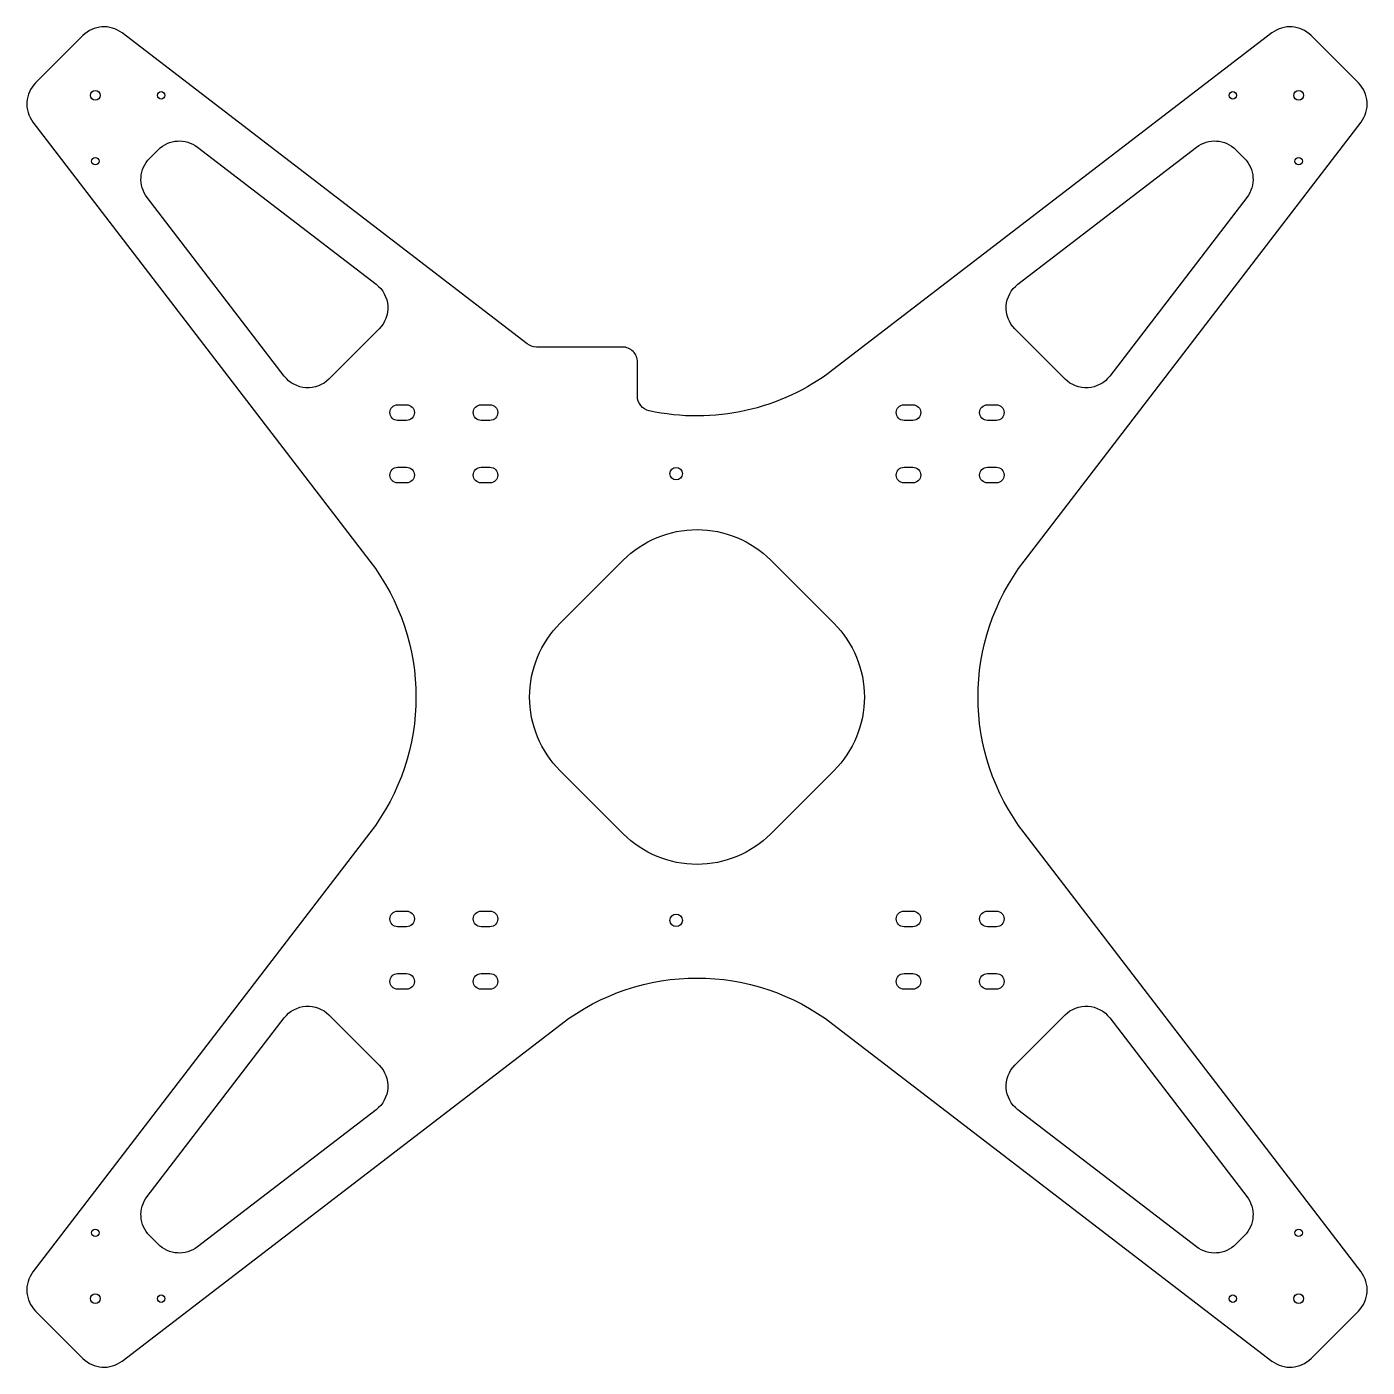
# Model space of a CAD drawing. Header units: millimetres. Extents: x -225 to 225, y -225 to 225.
import ezdxf

# ---------------------------------------------------------------- set-up
doc = ezdxf.new("R2010")
doc.units = ezdxf.units.MM

msp = doc.modelspace()

# ---------------------------------------------------------------- linework, layer by layer
for points in [[(-20, 112.5, 0.414214), (-25, 117.5), (-53.93, 117.5, -0.165101), (-56.97, 118.53), (-193.04, 222.95, 0.376373), (-206.2, 222.08), (-222.08, 206.2, 0.376373), (-222.95, 193.04), (-109.85, 45.66, -0.339454), (-109.85, -45.66), (-222.95, -193.04, 0.376373), (-222.08, -206.2), (-206.2, -222.08, 0.376373), (-193.04, -222.95), (-45.66, -109.85, -0.339454), (45.66, -109.85), (193.04, -222.95, 0.376373), (206.2, -222.08), (222.08, -206.2, 0.376373), (222.95, -193.04), (109.85, -45.66, -0.339454), (109.85, 45.66), (222.95, 193.04, 0.376373), (222.08, 206.2), (206.2, 222.08, 0.376373), (193.04, 222.95), (45.66, 109.85, -0.221116), (-16.07, 96.1, -0.352285), (-20, 100.98)], [(-138.57, 107.72), (-184.62, 167.73, -0.376373), (-183.75, 180.89), (-180.89, 183.75, -0.376373), (-167.73, 184.62), (-107.72, 138.57, -0.453094), (-106.73, 123.56), (-123.56, 106.73, -0.453094)], [(184.62, 167.73), (138.57, 107.72, -0.453094), (123.56, 106.73), (106.73, 123.56, -0.453094), (107.72, 138.57), (167.73, 184.62, -0.376373), (180.89, 183.75), (183.75, 180.89, -0.376373)], [(-97.5, 98.12, -1), (-97.5, 92.87), (-100.5, 92.87, -1), (-100.5, 98.12)], [(-69.5, 98.12, -1), (-69.5, 92.87), (-72.5, 92.87, -1), (-72.5, 98.12)], [(72.5, 92.87), (69.5, 92.87, -1), (69.5, 98.12), (72.5, 98.12, -1)], [(97.5, 92.87, -1), (97.5, 98.12), (100.5, 98.12, -1), (100.5, 92.87)], [(-97.5, 77.12, -1), (-97.5, 71.88), (-100.5, 71.88, -1), (-100.5, 77.12)], [(-69.5, 77.12, -1), (-69.5, 71.88), (-72.5, 71.88, -1), (-72.5, 77.12)], [(69.5, 71.88, -1), (69.5, 77.12), (72.5, 77.12, -1), (72.5, 71.88)], [(100.5, 71.88), (97.5, 71.88, -1), (97.5, 77.12), (100.5, 77.12, -1)], [(24.75, 45.96), (45.96, 24.75, -0.414214), (45.96, -24.75), (24.75, -45.96, -0.414214), (-24.75, -45.96), (-45.96, -24.75, -0.414214), (-45.96, 24.75), (-24.75, 45.96, -0.414214)], [(-97.5, -77.12), (-100.5, -77.12, -1), (-100.5, -71.88), (-97.5, -71.88, -1)], [(-72.5, -77.12, -1), (-72.5, -71.88), (-69.5, -71.88, -1), (-69.5, -77.12)], [(72.5, -77.12), (69.5, -77.12, -1), (69.5, -71.88), (72.5, -71.88, -1)], [(97.5, -77.12, -1), (97.5, -71.88), (100.5, -71.88, -1), (100.5, -77.12)], [(-100.5, -98.12, -1), (-100.5, -92.87), (-97.5, -92.87, -1), (-97.5, -98.12)], [(-69.5, -98.12), (-72.5, -98.12, -1), (-72.5, -92.87), (-69.5, -92.87, -1)], [(69.5, -98.12, -1), (69.5, -92.87), (72.5, -92.87, -1), (72.5, -98.12)], [(100.5, -98.12), (97.5, -98.12, -1), (97.5, -92.87), (100.5, -92.87, -1)], [(-107.72, -138.57), (-167.73, -184.62, -0.376373), (-180.89, -183.75), (-183.75, -180.89, -0.376373), (-184.62, -167.73), (-138.57, -107.72, -0.453094), (-123.56, -106.73), (-106.73, -123.56, -0.453094)], [(138.57, -107.72), (184.62, -167.73, -0.376373), (183.75, -180.89), (180.89, -183.75, -0.376373), (167.73, -184.62), (107.72, -138.57, -0.453094), (106.73, -123.56), (123.56, -106.73, -0.453094)]]:
    msp.add_lwpolyline(points, format="xyb", close=True)
for centre, radius in [((-202, 202), 1.65), ((-179.89, 202), 1.25), ((179.89, 202), 1.25), ((202, 202), 1.65), ((-202, 179.89), 1.25), ((202, 179.89), 1.25), ((-7, 75), 2.1), ((-7, -75), 2.1), ((-202, -179.89), 1.25), ((202, -179.89), 1.25), ((-202, -202), 1.65), ((-179.89, -202), 1.25), ((179.89, -202), 1.25), ((202, -202), 1.65)]:
    msp.add_circle(centre, radius)

doc.saveas('drawing.dxf')
